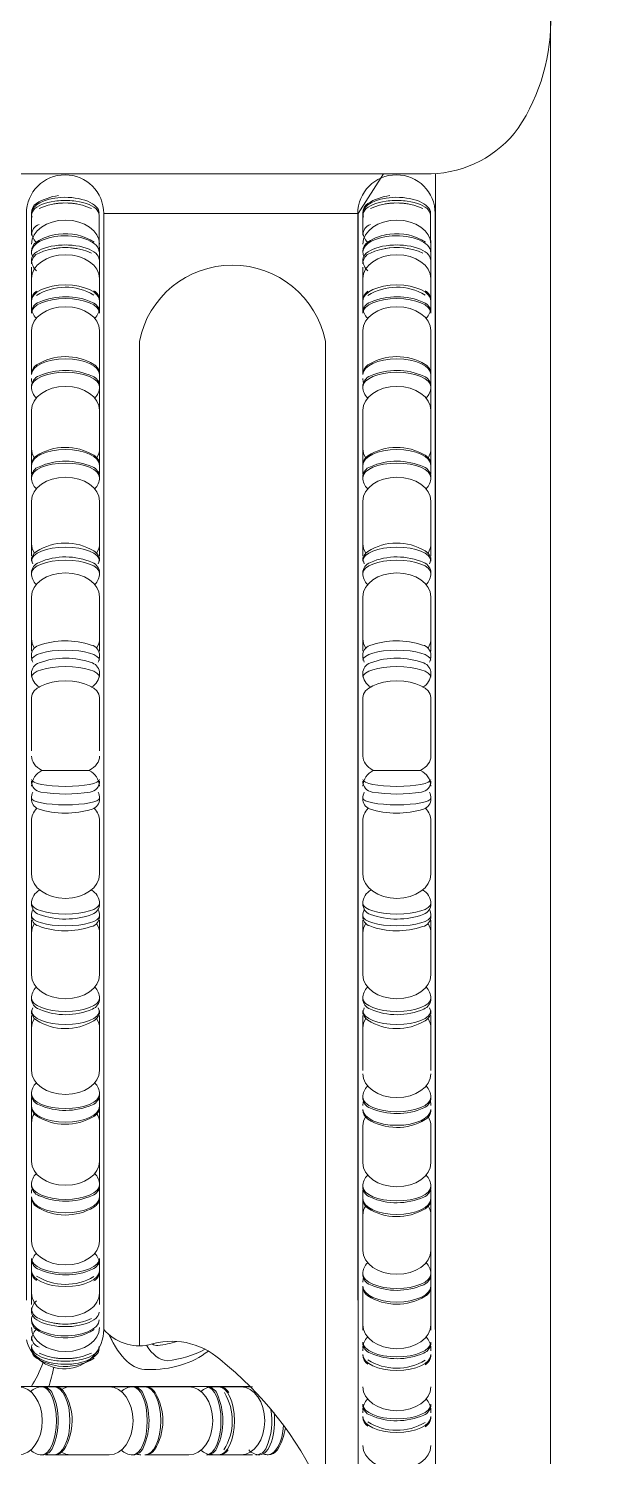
# Model space of a CAD drawing. Header units: millimetres. Extents: x 542654 to 551203, y 315718 to 321804.
# Drawn here: x 550644.7 to 550752, y 320272.7 to 320534.2 of the extents above; entities that cross this region are included whole.
import ezdxf

# ---------------------------------------------------------------- set-up
doc = ezdxf.new("R2010")
doc.units = ezdxf.units.MM
doc.layers.add('cad-block.com', color=250, linetype='Continuous')

msp = doc.modelspace()

# ---------------------------------------------------------------- linework, layer by layer
at = {"layer": 'cad-block.com', "color": 18, "lineweight": 15, "true_color": 0x000000}
for points in [[(550756.21, 320542.81), (550764.79, 320542.81), (550764.79, 320177.6), (550740.27, 320177.56), (550740.27, 320536.76)], [(550658.42, 320500.35), (550705, 320500.35), (550709.65, 320507.62)], [(550645.19, 320500.41), (550645.22, 320496.76)], [(550718.34, 320490.54), (550718.27, 320500.42)], [(550657.58, 320500.07), (550657.65, 320488.45)], [(550705.9, 320496.79), (550705.87, 320500.07)], [(550645.19, 320490.54), (550645.19, 320482.6)], [(550657.65, 320490.54), (550657.65, 320482.6)], [(550705.87, 320490.54), (550705.87, 320482.6)], [(550718.34, 320490.54), (550718.34, 320482.6)], [(550645.19, 320478.91), (550645.19, 320470.97)], [(550657.65, 320478.91), (550657.65, 320470.97)], [(550705.87, 320478.91), (550705.87, 320470.97)], [(550718.34, 320478.91), (550718.34, 320470.97)], [(550657.65, 320476.4), (550657.65, 320461.06)], [(550718.34, 320476.4), (550718.34, 320461.06)], [(550645.19, 320464.31), (550645.19, 320456.37)], [(550657.65, 320464.31), (550657.65, 320456.37)], [(550705.87, 320464.31), (550705.87, 320456.37)], [(550718.34, 320464.31), (550718.34, 320456.37)], [(550645.19, 320460.57), (550645.19, 320452.62)], [(550657.65, 320460.57), (550657.65, 320452.62)], [(550705.87, 320460.57), (550705.87, 320452.62)], [(550718.34, 320460.57), (550718.34, 320452.62)], [(550645.19, 320447.69), (550645.19, 320437.58)], [(550657.65, 320447.69), (550657.65, 320437.58)], [(550705.87, 320447.69), (550705.87, 320437.58)], [(550718.34, 320447.69), (550718.34, 320437.58)], [(550645.19, 320430.17), (550645.19, 320420.17)], [(550657.65, 320430.17), (550657.65, 320420.17)], [(550705.87, 320430.17), (550705.87, 320420.17)], [(550718.34, 320430.17), (550718.34, 320420.17)], [(550645.19, 320401.94), (550645.19, 320411.72)], [(550657.65, 320401.94), (550657.65, 320411.72)], [(550705.87, 320400.96), (550705.87, 320411.72)], [(550718.34, 320400.96), (550718.34, 320411.72)], [(550647.08, 320398.36), (550655.76, 320398.36)], [(550707.77, 320398.36), (550716.45, 320398.36)], [(550645.19, 320389.14), (550645.19, 320379.35)], [(550657.65, 320389.14), (550657.65, 320379.35)], [(550705.87, 320389.14), (550705.87, 320379.35)], [(550718.34, 320389.14), (550718.34, 320379.35)], [(550645.19, 320360.91), (550645.19, 320370.91)], [(550657.65, 320360.91), (550657.65, 320370.91)], [(550705.87, 320360.91), (550705.87, 320370.91)], [(550718.34, 320360.91), (550718.34, 320370.91)], [(550645.19, 320343.38), (550645.19, 320353.5)], [(550657.65, 320343.38), (550657.65, 320353.5)], [(550705.87, 320343.38), (550705.87, 320353.5)], [(550718.34, 320343.38), (550718.34, 320353.5)], [(550645.19, 320330.51), (550645.19, 320338.45)], [(550657.65, 320330.51), (550657.65, 320338.45)], [(550645.19, 320326.76), (550645.19, 320334.71)], [(550657.65, 320326.76), (550657.65, 320334.71)], [(550705.87, 320326.47), (550705.87, 320333.24)], [(550718.34, 320333.24), (550718.34, 320326.47)], [(550657.65, 320314.68), (550657.65, 320330.02)], [(550645.19, 320312.16), (550645.19, 320320.11)], [(550657.65, 320312.16), (550657.65, 320320.11)], [(550705.87, 320313.59), (550705.87, 320321.54)], [(550718.34, 320313.59), (550718.34, 320321.54)], [(550705.87, 320310.44), (550705.87, 320318.38)], [(550718.34, 320310.44), (550718.34, 320318.38)], [(550718.34, 320298.35), (550718.34, 320313.69)], [(550645.19, 320300.53), (550645.19, 320308.48)], [(550657.65, 320300.53), (550657.65, 320308.48)], [(550705.87, 320295.83), (550705.87, 320303.78)], [(550718.34, 320295.83), (550718.34, 320303.78)], [(550480.63, 320285.51), (550685.28, 320285.51)], [(550655.68, 320285.48), (550647.73, 320285.48)], [(550659.42, 320285.48), (550651.48, 320285.48)], [(550671.51, 320285.48), (550656.17, 320285.48)], [(550674.02, 320285.48), (550666.08, 320285.48)], [(550685.65, 320285.48), (550677.71, 320285.48)], [(550655.68, 320273.02), (550647.73, 320273.02)], [(550659.42, 320273.02), (550651.48, 320273.02)], [(550674.02, 320273.02), (550666.08, 320273.02)], [(550685.65, 320273.02), (550677.71, 320273.02)]]:
    msp.add_lwpolyline(points, dxfattribs=at)
for points in [[(550734.34, 320515.96, 0.154732), (550740.27, 320536.81, -12.521731)], [(550480.63, 320507.62), (550718.36, 320507.62, 0.231447), (550734.34, 320515.96, 0), (550734.34, 320515.96, 14.87721)], [(550644.25, 320301.37), (550644.25, 320500.35, -1), (550658.42, 320500.35), (550658.42, 320295.97)], [(550704.94, 320301.37), (550704.94, 320500.35, -1), (550719.11, 320500.35), (550719.11, 320295.97)], [(550705, 320500.35), (550705, 320255.56, 0.765936), (550719.19, 320255.56), (550719.19, 320507.66)], [(550646.09, 320502.18, -0.10847), (550650.13, 320503.63, -6.055652)], [(550706.78, 320502.18, -0.10847), (550710.81, 320503.63, -6.055652)], [(550645.19, 320500.47, -0.255078), (550646.09, 320502.18, -1.230716)], [(550646.59, 320501.27, -0.1464), (550653.5, 320502.1, -0.1464)], [(550656.18, 320501.27, 0.1464), (550649.27, 320502.1, 0.1464)], [(550705.87, 320500.47, -0.255078), (550706.78, 320502.18, -1.230716)], [(550707.27, 320501.27, -0.1464), (550714.19, 320502.1, -0.1464)], [(550716.87, 320501.27, 0.1464), (550709.95, 320502.1, 0.1464)], [(550645.19, 320496.39, -0.329104), (550646.59, 320498.33, -1.230716)], [(550705.87, 320496.39, -0.329104), (550707.27, 320498.33, -1.230716)], [(550645.19, 320497.13, 0.204052), (550646.08, 320495.1, 1.230716)], [(550645.19, 320493.41, -0.255078), (550646.09, 320495.12, -1.230716)], [(550646.09, 320495.12, -0.10847), (550650.13, 320496.57, -6.055652)], [(550656.68, 320495.12, 0.173771), (550650.13, 320496.57, 6.055652)], [(550705.87, 320497.13, 0.204052), (550706.76, 320495.1, 1.230716)], [(550705.87, 320493.41, -0.255078), (550706.78, 320495.12, -1.230716)], [(550706.78, 320495.12, -0.10847), (550710.81, 320496.57, -6.055652)], [(550717.36, 320495.12, 0.173771), (550710.81, 320496.57, 6.055652)], [(550645.19, 320491.16, -0.329104), (550646.59, 320493.11, -1.230716)], [(550646.59, 320493.11, -0.1464), (550653.5, 320493.94, -0.1464)], [(550656.18, 320493.11, 0.1464), (550649.27, 320493.94, 0.1464)], [(550705.87, 320491.16, -0.329104), (550707.27, 320493.11, -1.230716)], [(550707.27, 320493.11, -0.1464), (550714.19, 320493.94, -0.1464)], [(550716.87, 320493.11, 0.1464), (550709.95, 320493.94, 0.1464)], [(550645.19, 320491.91, 0.204052), (550646.08, 320489.88, 1.230716)], [(550664.94, 320292.97), (550664.94, 320476.91, -0.820864), (550699.03, 320476.91), (550699.03, 320264.99)], [(550705.87, 320491.91, 0.204052), (550706.76, 320489.88, 1.230716)], [(550645.19, 320484.41, -0.255078), (550646.09, 320486.12, -1.230716)], [(550646.09, 320485.32, -0.283645), (550656.59, 320485.41, -6.055652)], [(550646.59, 320484.11, -0.209639), (550656.35, 320484.07, -6.055652)], [(550657.65, 320484.41, 0.278993), (550656.59, 320486.21, 1.230716)], [(550705.87, 320484.41, -0.255078), (550706.78, 320486.12, -1.230716)], [(550706.78, 320485.32, -0.283645), (550717.28, 320485.41, -6.055652)], [(550707.27, 320484.11, -0.209639), (550717.03, 320484.07, -6.055652)], [(550718.34, 320484.41, 0.278993), (550717.28, 320486.21, 1.230716)], [(550645.19, 320482.16, -0.329104), (550646.59, 320484.11, -1.230716)], [(550645.19, 320483.19, 0.204052), (550646.08, 320481.16, 1.230716)], [(550657.65, 320482.16, 0.315411), (550656.35, 320484.07, 1.230716)], [(550657.65, 320483.19, -0.204052), (550656.76, 320481.16, -1.230716)], [(550705.87, 320482.16, -0.329104), (550707.27, 320484.11, -1.230716)], [(550705.87, 320483.19, 0.204052), (550706.76, 320481.16, 1.230716)], [(550718.34, 320482.16, 0.315411), (550717.03, 320484.07, 1.230716)], [(550718.34, 320483.19, -0.204052), (550717.45, 320481.16, -1.230716)], [(550646.09, 320472.61, -0.283645), (550656.59, 320472.7, -6.055652)], [(550706.78, 320472.61, -0.283645), (550717.28, 320472.7, -6.055652)], [(550645.19, 320470.9, -0.255078), (550646.09, 320472.61, -1.230716)], [(550646.59, 320470.6, -0.209639), (550656.35, 320470.56, -6.055652)], [(550657.65, 320470.9, 0.278993), (550656.59, 320472.7, 1.230716)], [(550705.87, 320470.9, -0.255078), (550706.78, 320472.61, -1.230716)], [(550707.27, 320470.6, -0.209639), (550717.03, 320470.56, -6.055652)], [(550718.34, 320470.9, 0.278993), (550717.28, 320472.7, 1.230716)], [(550645.19, 320468.65, -0.329104), (550646.59, 320470.6, -1.230716)], [(550657.65, 320468.65, 0.315411), (550656.35, 320470.56, 1.230716)], [(550705.87, 320468.65, -0.329104), (550707.27, 320470.6, -1.230716)], [(550718.34, 320468.65, 0.315411), (550717.03, 320470.56, 1.230716)], [(550645.19, 320468.59, 0.204052), (550646.08, 320466.56, 1.230716)], [(550657.65, 320468.59, -0.204052), (550656.76, 320466.56, -1.230716)], [(550705.87, 320468.59, 0.204052), (550706.76, 320466.56, 1.230716)], [(550718.34, 320468.59, -0.204052), (550717.45, 320466.56, -1.230716)], [(550645.19, 320454.28, -0.255078), (550646.09, 320455.99, -1.230716)], [(550646.09, 320455.99, -0.283645), (550656.59, 320456.08, -6.055652)], [(550657.65, 320454.28, 0.278993), (550656.59, 320456.08, 1.230716)], [(550705.87, 320454.28, -0.255078), (550706.78, 320455.99, -1.230716)], [(550706.78, 320455.99, -0.283645), (550717.28, 320456.08, -6.055652)], [(550718.34, 320454.28, 0.278993), (550717.28, 320456.08, 1.230716)], [(550645.19, 320452.03, -0.329104), (550646.59, 320453.98, -1.230716)], [(550646.59, 320453.98, -0.209639), (550656.35, 320453.94, -6.055652)], [(550657.65, 320452.03, 0.315411), (550656.35, 320453.94, 1.230716)], [(550705.87, 320452.03, -0.329104), (550707.27, 320453.98, -1.230716)], [(550707.27, 320453.98, -0.209639), (550717.03, 320453.94, -6.055652)], [(550718.34, 320452.03, 0.315411), (550717.03, 320453.94, 1.230716)], [(550645.19, 320451.97, 0.204052), (550646.08, 320449.94, 1.230716)], [(550657.65, 320451.97, -0.204052), (550656.76, 320449.94, -1.230716)], [(550705.87, 320451.97, 0.204052), (550706.76, 320449.94, 1.230716)], [(550718.34, 320451.97, -0.204052), (550717.45, 320449.94, -1.230716)], [(550646.09, 320438.46, -0.283645), (550656.59, 320438.55, -6.055652)], [(550706.78, 320438.46, -0.283645), (550717.28, 320438.55, -6.055652)], [(550645.19, 320436.75, -0.255078), (550646.09, 320438.46, -1.230716)], [(550645.19, 320437.37, 0.106879), (550645.45, 320436.21, 1.230716)], [(550646.59, 320436.45, -0.209639), (550656.35, 320436.42, -6.055652)], [(550657.65, 320436.75, 0.278993), (550656.59, 320438.55, 1.230716)], [(550657.65, 320437.37, -0.106817), (550657.39, 320436.21, -1.230716)], [(550705.87, 320436.75, -0.255078), (550706.78, 320438.46, -1.230716)], [(550705.87, 320437.37, 0.106879), (550706.14, 320436.21, 1.230716)], [(550707.27, 320436.45, -0.209639), (550717.03, 320436.42, -6.055652)], [(550718.34, 320436.75, 0.278993), (550717.28, 320438.55, 1.230716)], [(550718.34, 320437.37, -0.106817), (550718.07, 320436.21, -1.230716)], [(550645.19, 320434.51, -0.329104), (550646.59, 320436.45, -1.230716)], [(550657.65, 320434.51, 0.315411), (550656.35, 320436.42, 1.230716)], [(550705.87, 320434.51, -0.329104), (550707.27, 320436.45, -1.230716)], [(550718.34, 320434.51, 0.315411), (550717.03, 320436.42, 1.230716)], [(550645.19, 320434.45, 0.204052), (550646.08, 320432.41, 0.204052)], [(550657.65, 320434.45, -0.204052), (550656.76, 320432.41, -0.204052)], [(550705.87, 320434.45, 0.204052), (550706.76, 320432.41, 0.204052)], [(550718.34, 320434.45, -0.204052), (550717.45, 320432.41, -0.204052)], [(550646.46, 320421.21, -0.170581), (550656.14, 320421.32, -6.055652)], [(550707.15, 320421.21, -0.170581), (550716.82, 320421.32, -6.055652)], [(550645.19, 320419.4, -0.336209), (550646.46, 320421.21, -1.230716)], [(550645.19, 320419.34, 0.106879), (550645.45, 320418.17, 1.230716)], [(550657.65, 320419.4, 0.361653), (550656.14, 320421.32, 1.230716)], [(550657.65, 320419.34, -0.106817), (550657.39, 320418.17, -1.230716)], [(550705.87, 320419.4, -0.336209), (550707.15, 320421.21, -1.230716)], [(550705.87, 320419.34, 0.106879), (550706.14, 320418.17, 1.230716)], [(550718.34, 320419.4, 0.361653), (550716.82, 320421.32, 1.230716)], [(550718.34, 320419.34, -0.106817), (550718.07, 320418.17, -1.230716)], [(550645.19, 320416.13, -0.329104), (550646.59, 320418.07, -1.230716)], [(550646.59, 320418.07, -0.178725), (550656.35, 320418.04, -6.055652)], [(550657.65, 320416.13, 0.315411), (550656.35, 320418.04, 1.230716)], [(550705.87, 320416.13, -0.329104), (550707.27, 320418.07, -1.230716)], [(550707.27, 320418.07, -0.178725), (550717.03, 320418.04, -6.055652)], [(550718.34, 320416.13, 0.315411), (550717.03, 320418.04, 1.230716)], [(550645.19, 320416.07, 0.276498), (550646.71, 320413.59, 0.276498)], [(550657.65, 320416.07, -0.276498), (550656.13, 320413.59, -0.276498)], [(550705.87, 320416.07, 0.276498), (550707.39, 320413.59, 0.276498)], [(550718.34, 320416.07, -0.276498), (550716.82, 320413.59, -0.276498)], [(550645.19, 320395.49, -0.263907), (550647.08, 320398.36, -1.230716)], [(550657.65, 320395.49, 0.263907), (550655.76, 320398.36, 1.230716)], [(550705.87, 320395.49, -0.263907), (550707.77, 320398.36, -1.230716)], [(550718.34, 320395.49, 0.263907), (550716.45, 320398.36, 1.230716)], [(550645.19, 320396.41, 0.375323), (550646.91, 320394.39, 1.230716)], [(550657.65, 320396.41, -0.375323), (550655.93, 320394.39, -1.230716)], [(550705.87, 320396.41, 0.375323), (550707.6, 320394.39, 1.230716)], [(550718.34, 320396.41, -0.375323), (550716.61, 320394.39, -1.230716)], [(550645.19, 320393.24, -0.106879), (550645.45, 320394.4, -1.230716)], [(550645.19, 320393.18, 0.301916), (550646.4, 320391.3, 1.230716)], [(550646.91, 320394.39, 0.077979), (550655.93, 320394.39, 6.055652)], [(550657.65, 320393.18, -0.320957), (550656.31, 320391.25, -1.230716)], [(550657.65, 320393.24, 0.106817), (550657.39, 320394.4, 1.230716)], [(550705.87, 320393.24, -0.106879), (550706.14, 320394.4, -1.230716)], [(550705.87, 320393.18, 0.301916), (550707.09, 320391.3, 1.230716)], [(550707.6, 320394.39, 0.077979), (550716.61, 320394.39, 6.055652)], [(550718.34, 320393.18, -0.320957), (550716.99, 320391.25, -1.230716)], [(550718.34, 320393.24, 0.106817), (550718.07, 320394.4, 1.230716)], [(550646.4, 320391.3, 0.147923), (550656.31, 320391.25, 6.055652)], [(550707.09, 320391.3, 0.147923), (550716.99, 320391.25, 6.055652)], [(550645.19, 320373.99, -0.276498), (550646.71, 320376.47, -0.276498)], [(550657.65, 320373.99, 0.276498), (550656.13, 320376.47, 0.276498)], [(550705.87, 320373.99, -0.276498), (550707.39, 320376.47, -0.276498)], [(550718.34, 320373.99, 0.276498), (550716.82, 320376.47, 0.276498)], [(550645.19, 320373.93, 0.329104), (550646.59, 320371.99, 1.230716)], [(550645.19, 320371.74, -0.106879), (550645.45, 320372.91, -1.230716)], [(550646.59, 320371.99, 0.178725), (550656.35, 320372.02, 6.055652)], [(550657.65, 320373.93, -0.315411), (550656.35, 320372.02, -1.230716)], [(550657.65, 320371.74, 0.106817), (550657.39, 320372.91, 1.230716)], [(550705.87, 320373.93, 0.329104), (550707.27, 320371.99, 1.230716)], [(550705.87, 320371.74, -0.106879), (550706.14, 320372.91, -1.230716)], [(550707.27, 320371.99, 0.178725), (550717.03, 320372.02, 6.055652)], [(550718.34, 320373.93, -0.315411), (550717.03, 320372.02, -1.230716)], [(550718.34, 320371.74, 0.106817), (550718.07, 320372.91, 1.230716)], [(550645.19, 320371.68, 0.336209), (550646.46, 320369.87, 1.230716)], [(550646.46, 320369.87, 0.170581), (550656.14, 320369.76, 6.055652)], [(550657.65, 320371.68, -0.361653), (550656.14, 320369.76, -1.230716)], [(550705.87, 320371.68, 0.336209), (550707.15, 320369.87, 1.230716)], [(550707.15, 320369.87, 0.170581), (550716.82, 320369.76, 6.055652)], [(550718.34, 320371.68, -0.361653), (550716.82, 320369.76, -1.230716)], [(550645.19, 320356.63, -0.204052), (550646.08, 320358.66, -0.204052)], [(550645.19, 320356.57, 0.329104), (550646.59, 320354.63, 1.230716)], [(550657.65, 320356.57, -0.315411), (550656.35, 320354.66, -1.230716)], [(550657.65, 320356.63, 0.204052), (550656.76, 320358.66, 0.204052)], [(550705.87, 320356.63, -0.204052), (550706.76, 320358.66, -0.204052)], [(550705.87, 320356.57, 0.329104), (550707.27, 320354.63, 1.230716)], [(550718.34, 320356.57, -0.315411), (550717.03, 320354.66, -1.230716)], [(550718.34, 320356.63, 0.204052), (550717.45, 320358.66, 0.204052)], [(550645.19, 320353.71, -0.106879), (550645.45, 320354.87, -1.230716)], [(550645.19, 320354.32, 0.255078), (550646.09, 320352.61, 1.230716)], [(550646.59, 320354.63, 0.209639), (550656.35, 320354.66, 6.055652)], [(550657.65, 320354.32, -0.278993), (550656.59, 320352.52, -1.230716)], [(550657.65, 320353.71, 0.106817), (550657.39, 320354.87, 1.230716)], [(550705.87, 320353.71, -0.106879), (550706.14, 320354.87, -1.230716)], [(550705.87, 320354.32, 0.255078), (550706.78, 320352.61, 1.230716)], [(550707.27, 320354.63, 0.209639), (550717.03, 320354.66, 6.055652)], [(550718.34, 320354.32, -0.278993), (550717.28, 320352.52, -1.230716)], [(550718.34, 320353.71, 0.106817), (550718.07, 320354.87, 1.230716)], [(550646.09, 320352.61, 0.283645), (550656.59, 320352.52, 6.055652)], [(550706.78, 320352.61, 0.283645), (550717.28, 320352.52, 6.055652)], [(550645.19, 320339.1, -0.204052), (550646.08, 320341.13, -1.230716)], [(550657.65, 320339.1, 0.204052), (550656.76, 320341.13, 1.230716)], [(550645.19, 320339.04, 0.329104), (550646.59, 320337.1, 1.230716)], [(550657.65, 320339.04, -0.315411), (550656.35, 320337.13, -1.230716)], [(550705.87, 320338.52, -0.204052), (550706.76, 320340.55, -1.230716)], [(550705.87, 320338.46, 0.329104), (550707.27, 320336.52, 1.230716)], [(550718.34, 320338.46, -0.315411), (550717.03, 320336.55, -1.230716)], [(550718.34, 320338.52, 0.204052), (550717.45, 320340.55, 1.230716)], [(550645.19, 320336.79, 0.255078), (550646.09, 320335.09, 1.230716)], [(550646.59, 320337.1, 0.209639), (550656.35, 320337.13, 6.055652)], [(550657.65, 320336.79, -0.278993), (550656.59, 320334.99, -1.230716)], [(550705.87, 320336.21, 0.255078), (550706.78, 320334.5, 1.230716)], [(550707.27, 320336.52, 0.209639), (550717.03, 320336.55, 6.055652)], [(550718.34, 320336.21, -0.278993), (550717.28, 320334.41, -1.230716)], [(550646.09, 320335.09, 0.283645), (550656.59, 320334.99, 6.055652)], [(550706.78, 320334.5, 0.283645), (550717.28, 320334.41, 6.055652)], [(550645.19, 320322.48, -0.204052), (550646.08, 320324.52, -1.230716)], [(550645.19, 320322.42, 0.329104), (550646.59, 320320.48, 1.230716)], [(550657.65, 320322.42, -0.315411), (550656.35, 320320.51, -1.230716)], [(550657.65, 320322.48, 0.204052), (550656.76, 320324.52, 1.230716)], [(550705.87, 320322.19, -0.204052), (550706.76, 320324.22, -1.230716)], [(550718.34, 320322.19, 0.204052), (550717.45, 320324.22, 1.230716)], [(550645.19, 320320.18, 0.255078), (550646.09, 320318.47, 1.230716)], [(550646.59, 320320.48, 0.209639), (550656.35, 320320.51, 6.055652)], [(550657.65, 320320.18, -0.278993), (550656.59, 320318.38, -1.230716)], [(550705.87, 320322.13, 0.329104), (550707.27, 320320.19, 1.230716)], [(550705.87, 320319.88, 0.255078), (550706.78, 320318.18, 1.230716)], [(550707.27, 320320.19, 0.209639), (550717.03, 320320.22, 6.055652)], [(550718.34, 320322.13, -0.315411), (550717.03, 320320.22, -1.230716)], [(550718.34, 320319.88, -0.278993), (550717.28, 320318.08, -1.230716)], [(550646.09, 320318.47, 0.283645), (550656.59, 320318.38, 6.055652)], [(550706.78, 320318.18, 0.283645), (550717.28, 320318.08, 6.055652)], [(550645.19, 320307.88, -0.204052), (550646.08, 320309.91, -1.230716)], [(550657.65, 320307.88, 0.204052), (550656.76, 320309.91, 1.230716)], [(550645.19, 320308.92, 0.329104), (550646.59, 320306.97, 1.230716)], [(550645.19, 320306.67, 0.255078), (550646.09, 320304.96, 1.230716)], [(550646.59, 320306.97, 0.209639), (550656.35, 320307, 6.055652)], [(550657.65, 320308.92, -0.315411), (550656.35, 320307, -1.230716)], [(550657.65, 320306.67, -0.278993), (550656.59, 320304.87, -1.230716)], [(550705.87, 320306.16, -0.204052), (550706.76, 320308.19, -1.230716)], [(550718.34, 320306.16, 0.204052), (550717.45, 320308.19, 1.230716)], [(550646.09, 320305.76, 0.283645), (550656.59, 320305.67, 6.055652)], [(550705.87, 320306.1, 0.329104), (550707.27, 320304.15, 1.230716)], [(550707.27, 320304.15, 0.209639), (550717.03, 320304.18, 6.055652)], [(550718.34, 320306.1, -0.315411), (550717.03, 320304.18, -1.230716)], [(550705.87, 320303.85, 0.255078), (550706.78, 320302.14, 1.230716)], [(550706.78, 320302.14, 0.283645), (550717.28, 320302.05, 6.055652)], [(550718.34, 320303.85, -0.278993), (550717.28, 320302.05, -1.230716)], [(550645.19, 320299.17, -0.204052), (550646.08, 320301.2, -1.230716)], [(550645.19, 320299.91, 0.329104), (550646.59, 320297.97, 1.230716)], [(550645.19, 320297.66, 0.255078), (550646.09, 320295.96, 1.230716)], [(550646.59, 320297.97, 0.1464), (550653.5, 320297.14, 0.1464)], [(550656.18, 320297.97, -0.1464), (550649.27, 320297.14, -0.1464)], [(550644.25, 320294.07, 0.874655), (550658.42, 320296, -1.163134), (550658.42, 320296, 0.274733), (550666.66, 320293.14, 0.223375), (550666.66, 320293.14, -0.265205), (550679.66, 320290.54, -0.114043), (550698.07, 320267.18, -0.018606), (550699.93, 320262.7, 0.388918), (550705, 320260.06, -0.149469)], [(550645.19, 320293.94, -0.204052), (550646.08, 320295.97, -1.230716)], [(550645.19, 320294.69, 0.329104), (550646.59, 320292.74, 1.230716)], [(550646.09, 320295.96, 0.10847), (550650.13, 320294.51, 6.055652)], [(550656.68, 320295.96, -0.173771), (550650.13, 320294.51, -6.055652)], [(550659.95, 320293.91, -0.009256), (550659.44, 320294.99, -0.009256)], [(550668.34, 320293.01, 0.049707), (550671.78, 320293.8, 0.049707)], [(550705.87, 320292.54, -0.204052), (550706.76, 320294.57, -1.230716)], [(550705.87, 320293.57, 0.329104), (550707.27, 320291.63, 1.230716)], [(550718.34, 320293.57, -0.315411), (550717.03, 320291.66, -1.230716)], [(550718.34, 320292.54, 0.204052), (550717.45, 320294.57, 1.230716)], [(550645.19, 320292.44, 0.255078), (550646.09, 320290.73, 1.230716)], [(550646.59, 320291.63, 0.1464), (550653.5, 320290.81, 0.1464)], [(550656.18, 320291.63, -0.1464), (550649.27, 320290.81, -0.1464)], [(550670.02, 320290.26, 0.094315), (550677, 320292.35, 0.094315)], [(550705.87, 320291.33, 0.255078), (550706.78, 320289.62, 1.230716)], [(550707.27, 320291.63, 0.209639), (550717.03, 320291.66, 6.055652)], [(550718.34, 320291.33, -0.278993), (550717.28, 320289.53, -1.230716)], [(550645.11, 320285.48, 0.057825), (550647.31, 320289.91, 0.057825)], [(550646.09, 320290.73, 0.10847), (550650.13, 320289.28, 6.055652)], [(550648.39, 320285.48, -0.001403), (550649.3, 320289.03, -0.001403)], [(550656.68, 320290.73, -0.173771), (550650.13, 320289.28, -6.055652)], [(550706.78, 320290.42, 0.283645), (550717.28, 320290.33, 6.055652)], [(550647.08, 320285.48, 0.204052), (550645.05, 320284.59, 1.230716)], [(550647.14, 320285.48, -0.315411), (550649.05, 320284.18, -1.230716)], [(550649.09, 320274.42, 0.209639), (550649.05, 320284.18, 6.055652)], [(550649.39, 320285.48, -0.278993), (550651.19, 320284.42, -1.230716)], [(550651.1, 320273.92, 0.283645), (550651.19, 320284.42, 6.055652)], [(550663.7, 320285.48, 0.204052), (550661.67, 320284.59, 1.230716)], [(550663.76, 320285.48, -0.315411), (550665.67, 320284.18, -1.230716)], [(550665.71, 320274.42, 0.209639), (550665.67, 320284.18, 6.055652)], [(550666.01, 320285.48, -0.278993), (550667.81, 320284.42, -1.230716)], [(550667.72, 320273.92, 0.283645), (550667.81, 320284.42, 6.055652)], [(550678.3, 320285.48, 0.204052), (550676.27, 320284.59, 1.230716)], [(550677.27, 320285.48, -0.315411), (550679.18, 320284.18, -1.230716)], [(550679.22, 320274.42, 0.209639), (550679.18, 320284.18, 6.055652)], [(550679.52, 320285.48, -0.278993), (550681.32, 320284.42, -1.230716)], [(550680.42, 320273.92, 0.283645), (550680.52, 320284.42, 6.055652)], [(550705.87, 320281.17, -0.204052), (550706.76, 320283.21, -1.230716)], [(550718.34, 320281.17, 0.204052), (550717.45, 320283.21, 1.230716)], [(550688.22, 320274.42, 0.1464), (550689.05, 320281.33, 0.1464)], [(550705.87, 320282.21, 0.329104), (550707.27, 320280.26, 1.230716)], [(550718.34, 320282.21, -0.315411), (550717.03, 320280.3, -1.230716)], [(550690.23, 320273.92, 0.10847), (550691.68, 320277.96, 6.055652)], [(550705.87, 320279.96, 0.255078), (550706.78, 320278.25, 1.230716)], [(550706.78, 320279.05, 0.283645), (550717.28, 320278.96, 6.055652)], [(550707.27, 320280.26, 0.209639), (550717.03, 320280.3, 6.055652)], [(550718.34, 320279.96, -0.278993), (550717.28, 320278.16, -1.230716)], [(550647.08, 320273.02, -0.204052), (550645.05, 320273.91, -1.230716)], [(550647.14, 320273.02, 0.329104), (550649.09, 320274.42, 1.230716)], [(550649.39, 320273.02, 0.255078), (550651.1, 320273.92, 1.230716)], [(550663.7, 320273.02, -0.204052), (550661.67, 320273.91, -1.230716)], [(550663.76, 320273.02, 0.329104), (550665.71, 320274.42, 1.230716)], [(550666.01, 320273.02, 0.255078), (550667.72, 320273.92, 1.230716)], [(550678.3, 320273.02, -0.204052), (550676.27, 320273.91, -1.230716)], [(550677.27, 320273.02, 0.329104), (550679.22, 320274.42, 1.230716)], [(550679.52, 320273.02, 0.255078), (550681.23, 320273.92, 1.230716)], [(550687.02, 320273.02, -0.204052), (550684.98, 320273.91, -1.230716)], [(550686.27, 320273.02, 0.329104), (550688.22, 320274.42, 1.230716)], [(550688.52, 320273.02, 0.255078), (550690.23, 320273.92, 1.230716)]]:
    msp.add_lwpolyline(points, format="xyb", dxfattribs=at)
for centre, major_axis, ratio, start_param, end_param in [((550651.42, 320500.41), (-6.23, 0), 0.466865, 4.847432, 6.283185), ((550651.42, 320500.07), (-6.23, 0), 0.430137, 4.467777, 6.283185), ((550712.11, 320500.41), (-6.23, 0), 0.466865, 4.847432, 6.283185), ((550712.11, 320500.07), (-6.23, 0), 0.430137, 4.467777, 6.283185), ((550651.42, 320500.5), (6.23, 0), 0.687615, 3.141593, 3.332074), ((550712.11, 320500.5), (6.23, 0), 0.687615, 3.141593, 3.332074), ((550651.42, 320493.35), (-6.23, 0), 0.466865, 4.847432, 6.283185), ((550712.11, 320493.35), (-6.23, 0), 0.466865, 4.847432, 6.283185), ((550651.42, 320491.91), (-6.23, 0), 0.430137, 4.467777, 6.283185), ((550651.42, 320493.45), (6.23, 0), 0.687615, 3.141593, 3.332074), ((550712.11, 320491.91), (-6.23, 0), 0.430137, 4.467777, 6.283185), ((550712.11, 320493.45), (6.23, 0), 0.687615, 3.141593, 3.332074), ((550651.42, 320484.35), (-6.23, 0), 0.466865, 3.141593, 6.283185), ((550712.11, 320484.35), (-6.23, 0), 0.466865, 3.141593, 6.283185), ((550651.42, 320482.1), (-6.23, 0), 0.430137, 3.141593, 6.283185), ((550712.11, 320482.1), (-6.23, 0), 0.430137, 3.141593, 6.283185), ((550651.42, 320483.64), (6.23, 0), 0.687615, 3.141593, 3.332074), ((550651.42, 320483.64), (1.49, 7.78), 0.780976, -1.528988, -1.422133), ((550712.11, 320483.64), (6.23, 0), 0.687615, 3.141593, 3.332074), ((550712.11, 320483.64), (1.49, 7.78), 0.780976, -1.528988, -1.422133), ((550651.42, 320470.84), (-6.23, 0), 0.466865, 3.141593, 6.283185), ((550712.11, 320470.84), (-6.23, 0), 0.466865, 3.141593, 6.283185), ((550651.42, 320468.59), (-6.23, 0), 0.430137, 3.141593, 6.283185), ((550651.42, 320470.13), (6.23, 0), 0.687615, 3.141593, 3.332074), ((550651.42, 320470.13), (1.49, 7.78), 0.780976, -1.528988, -1.422133), ((550712.11, 320468.59), (-6.23, 0), 0.430137, 3.141593, 6.283185), ((550712.11, 320470.13), (6.23, 0), 0.687615, 3.141593, 3.332074), ((550712.11, 320470.13), (1.49, 7.78), 0.780976, -1.528988, -1.422133), ((550651.42, 320457.26), (6.23, 0), 0.687615, 3.141593, 3.558193), ((550651.42, 320454.22), (-6.23, 0), 0.466865, 3.141593, 6.283185), ((550651.42, 320457.26), (6.23, 0), 0.687615, -0.4166, 0), ((550712.11, 320457.26), (6.23, 0), 0.687615, 3.141593, 3.558193), ((550712.11, 320454.22), (-6.23, 0), 0.466865, 3.141593, 6.283185), ((550712.11, 320457.26), (6.23, 0), 0.687615, -0.4166, 0), ((550651.42, 320451.97), (-6.23, 0), 0.430137, 3.141593, 6.283185), ((550651.42, 320453.51), (6.23, 0), 0.687615, 3.141593, 3.332074), ((550651.42, 320453.51), (1.49, 7.78), 0.780976, -1.528988, -1.422133), ((550712.11, 320451.97), (-6.23, 0), 0.430137, 3.141593, 6.283185), ((550712.11, 320453.51), (6.23, 0), 0.687615, 3.141593, 3.332074), ((550712.11, 320453.51), (1.49, 7.78), 0.780976, -1.528988, -1.422133), ((550651.42, 320439.88), (6.23, 0), 0.687615, 3.141593, 3.558193), ((550651.42, 320436.69), (-6.23, 0), 0.411544, 3.141593, 6.283185), ((550651.42, 320439.88), (6.23, 0), 0.687615, -0.4166, 0), ((550712.11, 320439.88), (6.23, 0), 0.687615, 3.141593, 3.558193), ((550712.11, 320436.69), (-6.23, 0), 0.411544, 3.141593, 6.283185), ((550712.11, 320439.88), (6.23, 0), 0.687615, -0.4166, 0), ((550651.42, 320434.45), (-6.23, 0), 0.387081, 3.141593, 6.283185), ((550712.11, 320434.45), (-6.23, 0), 0.387081, 3.141593, 6.283185), ((550651.42, 320422.5), (6.23, 0), 0.687615, 3.141593, 3.558936), ((550651.42, 320422.5), (6.23, 0), 0.687615, -0.415263, 0), ((550712.11, 320422.5), (6.23, 0), 0.687615, 3.141593, 3.558936), ((550712.11, 320422.5), (6.23, 0), 0.687615, -0.415263, 0), ((550651.42, 320418.53), (-6.23, 0), 0.296534, 3.141593, 6.283185), ((550712.11, 320418.53), (-6.23, 0), 0.296534, 3.141593, 6.283185), ((550651.42, 320415.42), (-6.23, 0), 0.312137, 3.141593, 6.283185), ((550712.11, 320415.42), (-6.23, 0), 0.312137, 3.141593, 6.283185), ((550651.42, 320400.96), (6.23, 0), 0.581976, 3.141593, 3.941958), ((550651.42, 320400.96), (6.23, 0), 0.581976, 5.48282, 6.283185), ((550712.11, 320400.96), (6.23, 0), 0.581976, 3.141593, 3.941958), ((550712.11, 320400.96), (6.23, 0), 0.581976, 5.48282, 6.283185), ((550651.42, 320379.35), (6.23, 0), 0.709662, 3.141593, 6.283185), ((550712.11, 320379.35), (6.23, 0), 0.709662, 3.141593, 6.283185), ((550651.42, 320360.91), (6.23, 0), 0.700831, 3.141593, 6.283185), ((550712.11, 320360.91), (6.23, 0), 0.700831, 3.141593, 6.283185), ((550651.42, 320343.38), (6.23, 0), 0.700831, 3.141593, 6.283185), ((550712.11, 320342.8), (6.23, 0), 0.700831, 3.141593, 6.283185), ((550651.42, 320326.76), (6.23, 0), 0.700831, 3.141593, 6.283185), ((550712.11, 320326.47), (6.23, 0), 0.700831, 3.141593, 6.283185), ((550651.42, 320312.16), (6.23, 0), 0.700831, 3.141593, 6.283185), ((550712.11, 320310.44), (6.23, 0), 0.700831, 3.141593, 6.283185), ((550651.42, 320302.65), (6.23, 0), 0.700831, 3.141593, 6.283185), ((550651.35, 320299.17), (6.23, 0), 0.430137, 4.467777, 6.283185), ((550651.42, 320296.31), (6.23, 0), 0.700831, 3.141593, 6.283185), ((550651.35, 320297.72), (-6.23, 0), 0.466244, 1.447393, 3.143075), ((550712.11, 320296.82), (6.23, 0), 0.700831, 3.141593, 6.283185), ((550651.35, 320292.84), (6.23, 0), 0.430137, 4.467777, 6.283185), ((550651.35, 320292.5), (-6.23, 0), 0.466244, 1.447393, 3.143075), ((550642.8, 320279.25), (0, 6.23), 0.700831, 3.141593, 6.283185), ((550659.42, 320279.25), (0, 6.23), 0.700831, 3.141593, 6.283185), ((550674.02, 320279.25), (0, 6.23), 0.700831, 3.141593, 6.283185), ((550683.54, 320279.25), (0, 6.23), 0.700831, 3.141593, 6.283185), ((550712.11, 320285.46), (6.23, 0), 0.700831, 3.141593, 6.283185), ((550712.11, 320274.7), (6.23, 0), 0.700831, 3.141593, 6.283185)]:
    msp.add_ellipse(centre, major_axis=major_axis, ratio=ratio, start_param=start_param, end_param=end_param, dxfattribs=at)
at = {"layer": 'cad-block.com', "color": 18, "lineweight": 15, "true_color": 0x000000, "extrusion": (0, 0, -1)}
for centre, major_axis, ratio, start_param, end_param in [((550651.35, 320500.07), (6.23, 0), 0.430137, 4.467777, 6.283185), ((550651.35, 320500.41), (-6.23, 0), 0.466244, 1.447393, 3.143075), ((550712.04, 320500.07), (6.23, 0), 0.430137, 4.467777, 6.283185), ((550712.04, 320500.41), (-6.23, 0), 0.466244, 1.447393, 3.143075), ((550651.42, 320494.76), (6.23, 0), 0.700831, 3.141593, 6.283185), ((550712.11, 320494.76), (6.23, 0), 0.700831, 3.141593, 6.283185), ((550651.35, 320493.35), (-6.23, 0), 0.466244, 1.447393, 3.143075), ((550712.04, 320493.35), (-6.23, 0), 0.466244, 1.447393, 3.143075), ((550651.42, 320488.43), (6.23, 0), 0.700831, 3.141593, 6.283185), ((550651.35, 320491.91), (6.23, 0), 0.430137, 4.467777, 6.283185), ((550712.11, 320488.43), (6.23, 0), 0.700831, 3.141593, 6.283185), ((550712.04, 320491.91), (6.23, 0), 0.430137, 4.467777, 6.283185), ((550651.42, 320478.91), (6.23, 0), 0.700831, 3.141593, 6.283185), ((550712.11, 320478.91), (6.23, 0), 0.700831, 3.141593, 6.283185), ((550651.42, 320464.31), (6.23, 0), 0.700831, 3.141593, 6.283185), ((550712.11, 320464.31), (6.23, 0), 0.700831, 3.141593, 6.283185), ((550651.42, 320447.69), (6.23, 0), 0.700831, 3.141593, 6.283185), ((550712.11, 320447.69), (6.23, 0), 0.700831, 3.141593, 6.283185), ((550651.42, 320430.17), (6.23, 0), 0.700831, 3.141593, 6.283185), ((550712.11, 320430.17), (6.23, 0), 0.700831, 3.141593, 6.283185), ((550651.42, 320411.72), (6.23, 0), 0.488702, 3.141593, 6.283185), ((550712.11, 320411.72), (6.23, 0), 0.488702, 3.141593, 6.283185), ((550651.42, 320396.69), (-6.23, 0), 0.200824, 3.141593, 6.283185), ((550712.11, 320396.69), (-6.23, 0), 0.200824, 3.141593, 6.283185), ((550651.42, 320393.24), (-6.23, 0), 0.189567, 3.141593, 6.283185), ((550712.11, 320393.24), (-6.23, 0), 0.189567, 3.141593, 6.283185), ((550651.42, 320389.14), (6.23, 0), 0.687615, 3.141593, 3.70536), ((550651.42, 320389.14), (6.23, 0), 0.687615, -0.563767, 0), ((550712.11, 320389.14), (6.23, 0), 0.687615, 3.141593, 3.70536), ((550712.11, 320389.14), (6.23, 0), 0.687615, -0.563767, 0), ((550651.42, 320373.99), (-6.23, 0), 0.312137, 3.141593, 6.283185), ((550712.11, 320373.99), (-6.23, 0), 0.312137, 3.141593, 6.283185), ((550651.42, 320371.74), (-6.23, 0), 0.296534, 3.141593, 6.283185), ((550651.42, 320368.58), (6.23, 0), 0.687615, 3.141593, 3.558936), ((550651.42, 320368.58), (6.23, 0), 0.687615, -0.415263, 0), ((550712.11, 320371.74), (-6.23, 0), 0.296534, 3.141593, 6.283185), ((550712.11, 320368.58), (6.23, 0), 0.687615, 3.141593, 3.558936), ((550712.11, 320368.58), (6.23, 0), 0.687615, -0.415263, 0), ((550651.42, 320356.63), (-6.23, 0), 0.387081, 3.141593, 6.283185), ((550712.11, 320356.63), (-6.23, 0), 0.387081, 3.141593, 6.283185), ((550651.42, 320354.38), (-6.23, 0), 0.411544, 3.141593, 6.283185), ((550712.11, 320354.38), (-6.23, 0), 0.411544, 3.141593, 6.283185), ((550651.42, 320351.2), (6.23, 0), 0.687615, 3.141593, 3.558193), ((550651.42, 320351.2), (6.23, 0), 0.687615, -0.4166, 0), ((550712.11, 320351.2), (6.23, 0), 0.687615, 3.141593, 3.558193), ((550712.11, 320351.2), (6.23, 0), 0.687615, -0.4166, 0), ((550651.42, 320339.1), (-6.23, 0), 0.430137, 3.141593, 6.283185), ((550651.42, 320337.56), (6.23, 0), 0.687615, 3.141593, 3.332074), ((550651.42, 320337.56), (1.49, -7.78), 0.780976, -1.528988, -1.422133), ((550712.11, 320338.52), (-6.23, 0), 0.430137, 3.141593, 6.283185), ((550651.42, 320336.85), (-6.23, 0), 0.466865, 3.141593, 6.283185), ((550651.42, 320333.82), (6.23, 0), 0.687615, 3.141593, 3.558193), ((550651.42, 320333.82), (6.23, 0), 0.687615, -0.4166, 0), ((550712.11, 320336.98), (6.23, 0), 0.687615, 3.141593, 3.332074), ((550712.11, 320336.27), (-6.23, 0), 0.466865, 3.141593, 6.283185), ((550712.11, 320336.98), (1.49, -7.78), 0.780976, -1.528988, -1.422133), ((550712.11, 320333.24), (6.23, 0), 0.687615, 3.141593, 3.558193), ((550712.11, 320333.24), (6.23, 0), 0.687615, -0.4166, 0), ((550651.42, 320322.48), (-6.23, 0), 0.430137, 3.141593, 6.283185), ((550651.42, 320320.94), (6.23, 0), 0.687615, 3.141593, 3.332074), ((550651.42, 320320.24), (-6.23, 0), 0.466865, 3.141593, 6.283185), ((550651.42, 320320.94), (1.49, -7.78), 0.780976, -1.528988, -1.422133), ((550712.11, 320322.19), (-6.23, 0), 0.430137, 3.141593, 6.283185), ((550712.11, 320320.65), (6.23, 0), 0.687615, 3.141593, 3.332074), ((550712.11, 320319.94), (-6.23, 0), 0.466865, 3.141593, 6.283185), ((550712.11, 320320.65), (1.49, -7.78), 0.780976, -1.528988, -1.422133), ((550712.11, 320316.91), (6.23, 0), 0.687615, 3.141593, 3.558193), ((550712.11, 320316.91), (6.23, 0), 0.687615, -0.4166, 0), ((550651.42, 320308.98), (-6.23, 0), 0.430137, 3.141593, 6.283185), ((550651.42, 320307.43), (6.23, 0), 0.687615, 3.141593, 3.332074), ((550651.42, 320306.73), (-6.23, 0), 0.466865, 3.141593, 6.283185), ((550651.42, 320307.43), (1.49, -7.78), 0.780976, -1.528988, -1.422133), ((550712.11, 320306.16), (-6.23, 0), 0.430137, 3.141593, 6.283185), ((550712.11, 320304.61), (6.23, 0), 0.687615, 3.141593, 3.332074), ((550712.11, 320304.61), (1.49, -7.78), 0.780976, -1.528988, -1.422133), ((550712.11, 320303.91), (-6.23, 0), 0.466865, 3.141593, 6.283185), ((550651.42, 320299.17), (-6.23, 0), 0.430137, 4.467777, 6.283185), ((550651.42, 320297.63), (6.23, 0), 0.687615, 3.141593, 3.332074), ((550651.42, 320297.72), (-6.23, 0), 0.466865, 4.847432, 6.283185), ((550669.36, 320334.59), (3.5, 45.94), 0.307719, 3.107599, 3.650404), ((550712.11, 320293.63), (-6.23, 0), 0.430137, 3.141593, 6.283185), ((550651.42, 320292.4), (6.23, 0), 0.687615, 3.141593, 3.332074), ((550651.42, 320292.84), (-6.23, 0), 0.430137, 4.467777, 6.283185), ((550651.42, 320292.5), (-6.23, 0), 0.466865, 4.847432, 6.283185), ((550671.86, 320318.81), (1.84, 28.55), 0.332985, 3.141593, 3.568087), ((550645.01, 320336.98), (-32.06, 45.33), 0.524349, 3.119681, 3.510148), ((550669.88, 320319.02), (1.75, 26.01), 0.241654, 3.109112, 3.28332), ((550712.11, 320292.09), (6.23, 0), 0.687615, 3.141593, 3.332074), ((550712.11, 320291.39), (-6.23, 0), 0.466865, 3.141593, 6.283185), ((550712.11, 320292.09), (1.49, -7.78), 0.780976, -1.528988, -1.422133), ((550647.08, 320279.25), (0, -6.23), 0.430137, 3.141593, 6.283185), ((550648.62, 320279.25), (7.78, 1.49), 0.780976, -1.528988, -1.422133), ((550649.33, 320279.25), (0, -6.23), 0.466865, 3.141593, 6.283185), ((550652.37, 320279.25), (0, 6.23), 0.687615, -0.4166, 0), ((550663.7, 320279.25), (0, -6.23), 0.430137, 3.141593, 6.283185), ((550665.24, 320279.25), (7.78, 1.49), 0.780976, -1.528988, -1.422133), ((550665.95, 320279.25), (0, -6.23), 0.466865, 3.141593, 6.283185), ((550677.21, 320279.25), (0, -6.23), 0.430137, 3.141593, 6.283185), ((550678.75, 320279.25), (7.78, 1.49), 0.780976, -1.528988, -1.422133), ((550679.46, 320279.25), (0, -6.23), 0.466865, 3.141593, 6.283185), ((550687.02, 320279.25), (0, -6.23), 0.430137, 4.467777, 6.283185), ((550712.11, 320282.27), (-6.23, 0), 0.430137, 3.141593, 6.283185), ((550712.11, 320280.73), (6.23, 0), 0.687615, 3.141593, 3.332074), ((550712.11, 320280.73), (1.49, -7.78), 0.780976, -1.528988, -1.422133), ((550688.46, 320279.25), (0, -6.23), 0.466865, 4.847432, 6.283185), ((550712.11, 320280.02), (-6.23, 0), 0.466865, 3.141593, 6.283185), ((550648.62, 320279.25), (0, 6.23), 0.687615, 3.141593, 3.332074), ((550652.37, 320279.25), (0, 6.23), 0.687615, 3.141593, 3.558193), ((550665.24, 320279.25), (0, 6.23), 0.687615, 3.141593, 3.332074), ((550678.75, 320279.25), (0, 6.23), 0.687615, 3.141593, 3.332074), ((550688.56, 320279.25), (0, 6.23), 0.687615, 3.141593, 3.332074)]:
    msp.add_ellipse(centre, major_axis=major_axis, ratio=ratio, start_param=start_param, end_param=end_param, dxfattribs=at)

doc.saveas('drawing.dxf')
